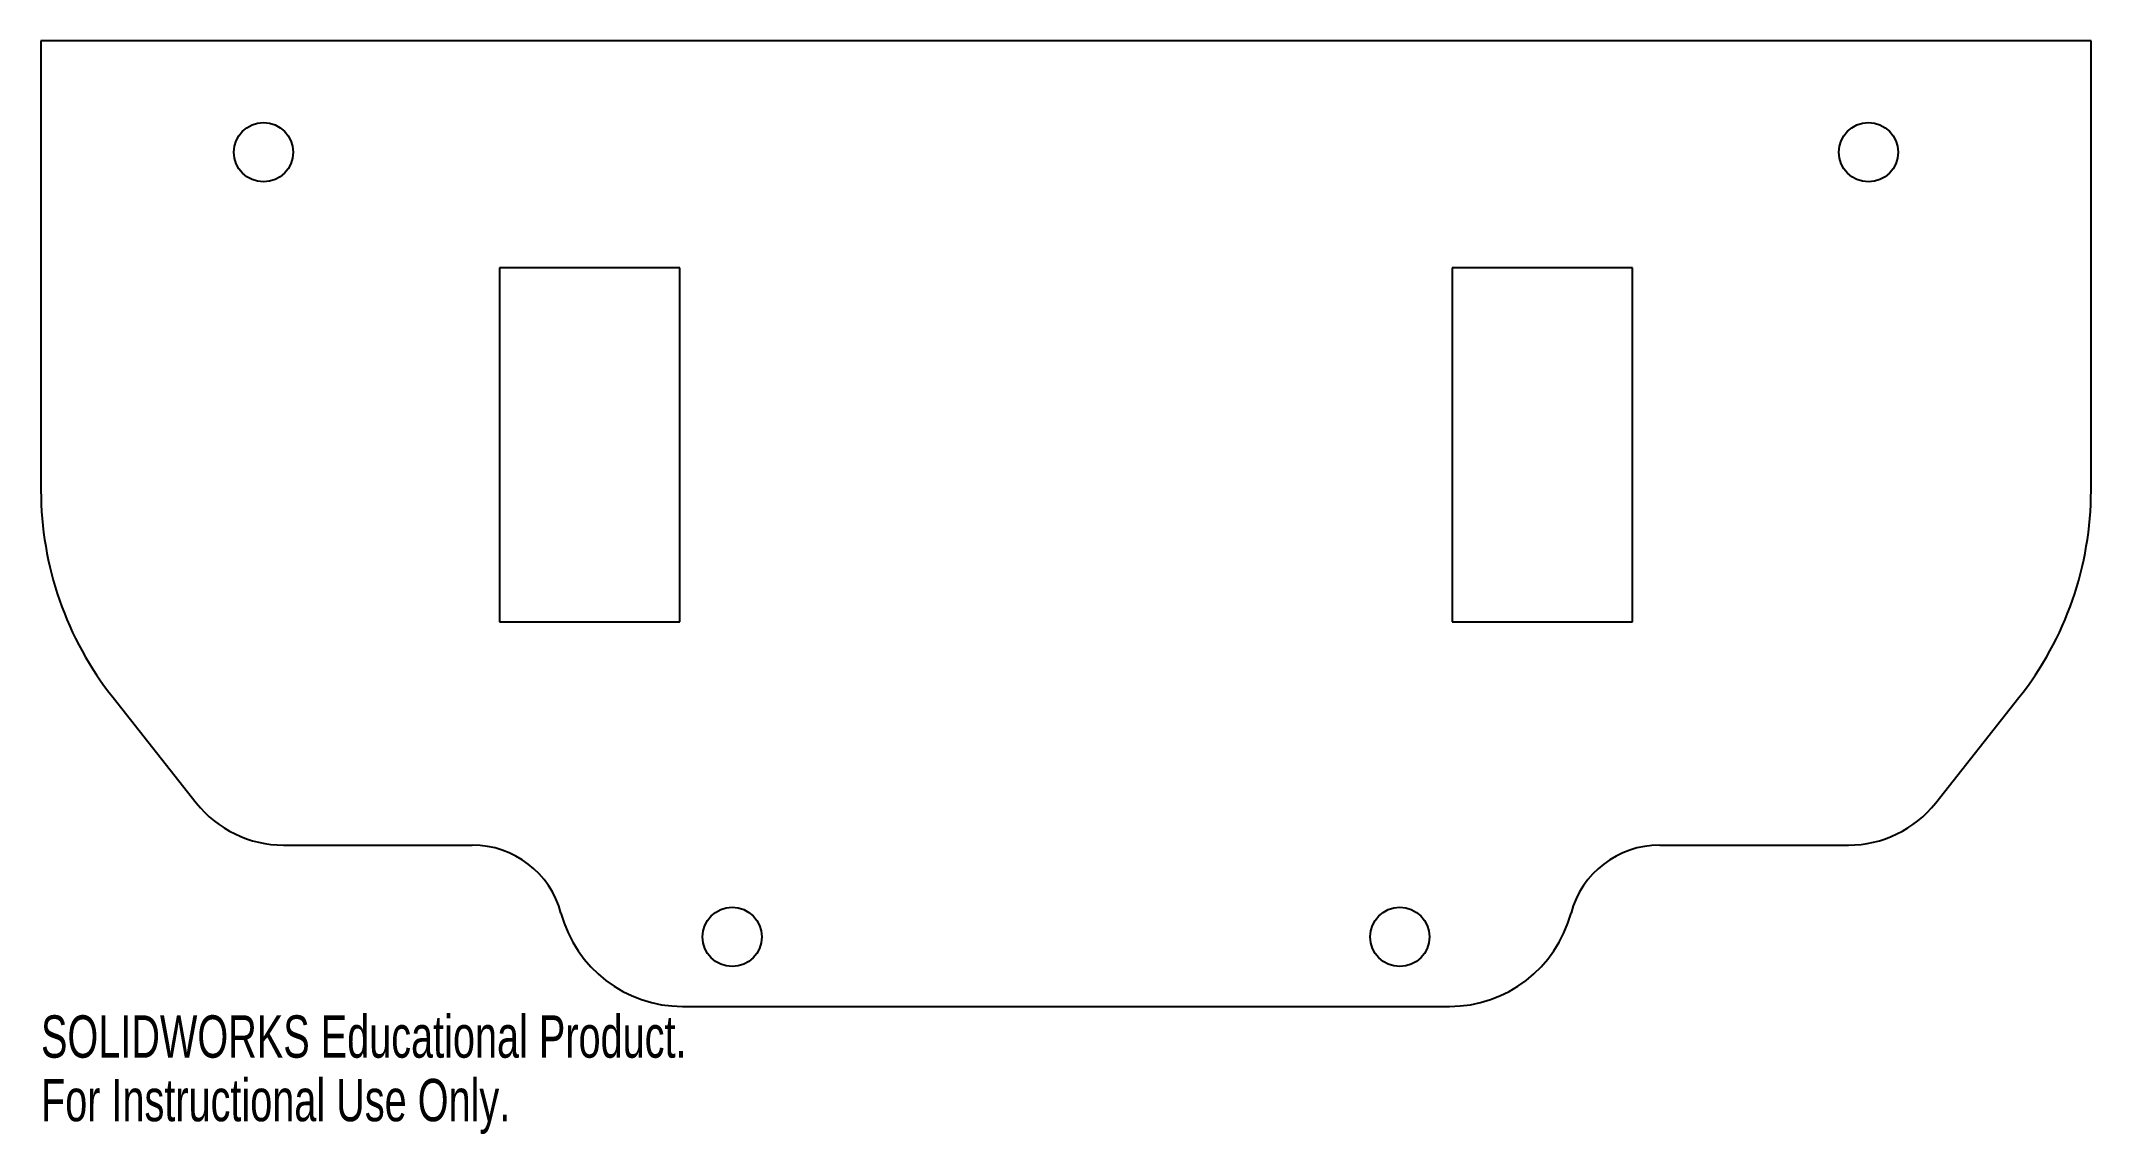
# Model space of a CAD drawing. Header units: inches. Extents: x -4.61 to 4.61, y -3.37 to 1.54.
import ezdxf

# ---------------------------------------------------------------- set-up
doc = ezdxf.new("R2010")
doc.units = ezdxf.units.IN
doc.header["$MEASUREMENT"] = 0
doc.styles.add('SLDTEXTSTYLE0', font='TXT', dxfattribs={"width": 0.7})

msp = doc.modelspace()

# ---------------------------------------------------------------- linework, layer by layer
at = {"color": 7, "linetype": 'Continuous', "lineweight": 25}
for p, q in [((4.606, 1.5418), (-4.606, 1.5418)), ((-4.606, 1.5418), (-4.606, -0.4783)), ((4.606, -0.4783), (4.606, 1.5418)), ((-1.736, 0.5218), (-2.546, 0.5218)), ((-2.546, 0.5218), (-2.546, -1.0682)), ((-1.736, -1.0682), (-1.736, 0.5218)), ((1.736, 0.5218), (1.736, -1.0682)), ((2.546, 0.5218), (1.736, 0.5218)), ((2.546, -1.0682), (2.546, 0.5218)), ((-2.546, -1.0682), (-1.736, -1.0682)), ((1.736, -1.0682), (2.546, -1.0682)), ((-4.2822, -1.4091), (-3.908, -1.8821)), ((3.908, -1.8821), (4.2822, -1.4091)), ((-3.5159, -2.0718), (-2.6678, -2.0718)), ((2.6678, -2.0718), (3.5159, -2.0718)), ((-1.723, -2.7968), (1.723, -2.7968))]:
    msp.add_line(p, q, dxfattribs=at)
for centre in [(-3.606, 1.0418), (3.606, 1.0418), (-1.5, -2.4843), (1.5, -2.4843)]:
    msp.add_circle(centre, 0.133, dxfattribs=at)
for centre, radius, start, end in [((-3.106, -0.4783), 1.5, 180, 218.355), ((3.106, -0.4783), 1.5, 321.645, 0), ((-3.5159, -1.5718), 0.5, 218.355, 270), ((3.5159, -1.5718), 0.5, 270, 321.645), ((-2.6678, -2.4843), 0.4125, 15, 90), ((2.6678, -2.4843), 0.4125, 90, 165), ((-1.723, -2.2311), 0.5657, 195, 270), ((1.723, -2.2311), 0.5657, 270, 345)]:
    msp.add_arc(centre, radius, start, end, dxfattribs=at)

# ---------------------------------------------------------------- texts
at = {"color": 7, "linetype": 'Continuous', "char_height": 0.1903, "attachment_point": 1, "style": 'SLDTEXTSTYLE0'}
for s, insert in [('SOLIDWORKS Educational Product.', (-4.606, -2.8369)), ('For Instructional Use Only.', (-4.606, -3.1224))]:
    msp.add_mtext(s, dxfattribs=dict(at, insert=insert))

doc.saveas('drawing.dxf')
